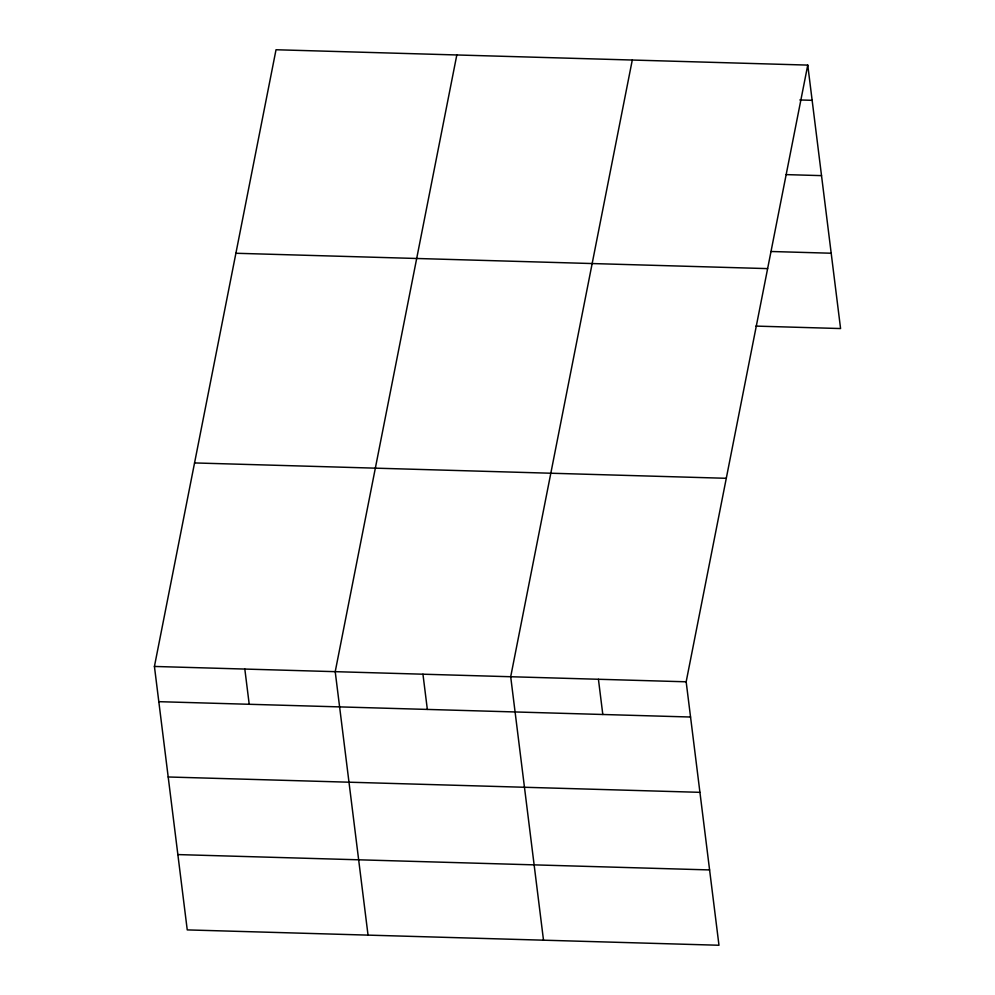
<?xml version="1.0" encoding="UTF-8"?>
<svg xmlns="http://www.w3.org/2000/svg" width="995" height="995" viewBox="0 0 995 995"><rect width="100%" height="100%" fill="white"/><g stroke="black" fill="none" stroke-linecap="round" stroke-linejoin="round"><path stroke-width="1.49" d="M807.753 65.098L686.164 681.799L718.975 945.25L187.247 929.902L154.424 666.451L276.025 49.75L807.753 65.098L840.576 328.549L755.914 326.099M456.817 54.974L335.215 671.675L368.038 935.113M632.285 60.036L510.696 676.737L543.506 940.188M799.831 99.96L812.144 100.321M786.125 174.61L821.522 175.63M771.162 251.499L831.186 253.227M235.902 253.265L767.63 268.613M194.56 462.936L726.288 478.296M154.424 666.451L686.164 681.799M158.814 701.674L690.555 717.022M168.192 776.983L699.933 792.331M177.869 854.581L709.597 869.928M598.43 679.274L602.808 714.485M422.95 674.2L427.34 709.423M244.82 669.063L249.21 704.273"/></g></svg>
